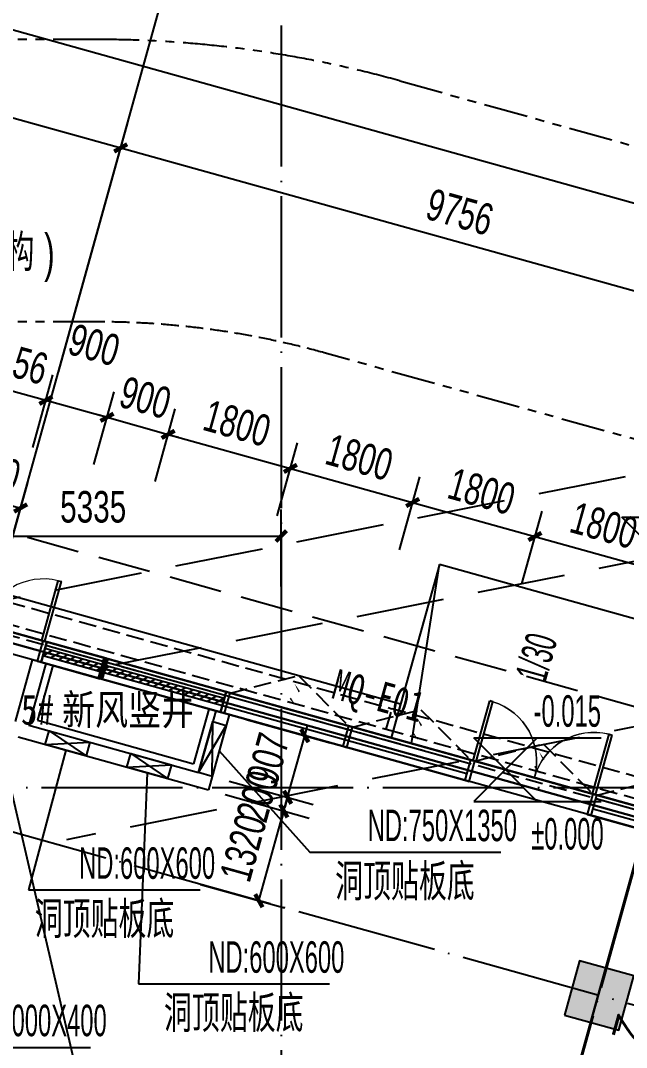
# Model space of a CAD drawing. Extents: x -409435 to 356702, y -107829 to 330904.
# Drawn here: x 100702 to 109297, y 37119 to 51669 of the extents above; entities that cross this region are included whole.
import ezdxf
from ezdxf.xclip import XClip

# ---------------------------------------------------------------- set-up
doc = ezdxf.new("R2010")
doc.units = 0
doc.header["$LTSCALE"] = 1000
doc.header["$MEASUREMENT"] = 0
doc.header["$XCLIPFRAME"] = 0
for name, pattern in [('104-14# 核心筒$0$DOTE', [2.42, 2, -0.2, 0.02, -0.2]), ('14#楼幕墙$0$DASH', [0.35, 0.25, -0.1]), ('X-104 14#平面$0$$0$DASH', [0.35, 0.25, -0.1]), ('X-104 14#平面$0$109 3#平面$0$DASH', [0.35, 0.25, -0.1]), ('X-104 14#平面$0$DASH', [0.35, 0.25, -0.1]), ('X-104 14#平面$0$PHANTOM2', [1.25, 0.625, -0.125, 0.125, -0.125, 0.125, -0.125])]:
    doc.linetypes.add(name, pattern=pattern)
for name, color, linetype in [('01-标注_尺寸', 124, 'Continuous'), ('01-标注_标高', 200, 'Continuous'), ('01-标注_符号', 200, 'Continuous'), ('02-TEXT_标注', 130, 'Continuous'), ('104-14# 核心筒$0$01-标注_轴线坐标', 132, 'Continuous'), ('104-14# 核心筒$0$A_AXIS-轴线', 36, '104-14# 核心筒$0$DOTE'), ('104-14# 核心筒$0$A_STR-砼柱', 51, 'Continuous'), ('14#楼幕墙$0$A-C_玻璃幕墙', 140, 'Continuous'), ('14#楼幕墙$0$A-C_窗', 140, 'Continuous'), ('14#楼幕墙$0$A-C_门', 150, 'Continuous'), ('PUB_HATCH', 8, 'Continuous'), ('X-104 14#平面$0$02-TEXT_标注', 130, 'Continuous'), ('X-104 14#平面$0$02-TEXT_门窗', 151, 'Continuous'), ('X-104 14#平面$0$A-C_玻璃幕墙', 140, 'Continuous'), ('X-104 14#平面$0$A-C_窗', 140, 'Continuous'), ('X-104 14#平面$0$A-C_门', 150, 'Continuous'), ('X-104 14#平面$0$A-E_楼梯', 171, 'Continuous'), ('X-104 14#平面$0$A-O_散水', 134, 'Continuous'), ('X-104 14#平面$0$A-SUR_保温', 222, 'Continuous'), ('X-104 14#平面$0$A-SUR_吊顶', 40, 'Continuous'), ('X-104 14#平面$0$A-TECH_暖通', 6, 'Continuous'), ('X-104 14#平面$0$A-TECH_结构', 21, 'Continuous'), ('X-104 14#平面$0$A_STR-砌块墙', 121, 'Continuous'), ('X-104 14#平面$0$A_STR-砼柱', 51, 'Continuous'), ('X-104 14#平面$0$DOOR_FIRE_TEXT', 7, 'Continuous'), ('建-标注-文本', 254, 'Continuous'), ('建-标注-索引', 75, 'Continuous')]:
    doc.layers.add(name, color=color, linetype=linetype)
doc.layers.add('14#楼幕墙$0$04-不打印_辅助线', color=165, linetype='Continuous', plot=False)
doc.layers.add('DIM_MODI', color=6, linetype='Continuous', plot=False)
doc.layers.add('X-104 14#平面$0$000套内', color=226, linetype='Continuous', lineweight=30, plot=False)
doc.styles.add('104-14# 核心筒$0$_TCH_DIM_T3', font='ros.shx', dxfattribs={"width": 0.705882, "bigfont": 'jd.shx'})
doc.styles.add('_TCH_DIM', font='ros.shx', dxfattribs={"width": 0.8, "height": 2, "bigfont": 'jd.shx'})
doc.styles.add('_TCH_DIM_T3', font='ros.shx', dxfattribs={"width": 0.705882, "bigfont": 'jd.shx'})
doc.styles.add('X-104 14#平面$0$_TCH_DIM', font='ros.shx', dxfattribs={"width": 0.8, "bigfont": 'jd.shx'})
doc.styles.add('X-104 14#平面$0$_TCH_WINDOW', font='STXIHEI_0.TTF', dxfattribs={"width": 0.75, "height": 3.5})
doc.styles.add('X-104 14#平面$0$Standard', font='STXIHEI_0.TTF', dxfattribs={"width": 0.8})
doc.dimstyles.new('104-14# 核心筒$0$_TCH_ARCH&&150', dxfattribs={"dimtxt": 446.25, "dimasz": 150, "dimexe": 375, "dimexo": 450, "dimgap": 189.375, "dimtad": 1, "dimdec": 0, "dimzin": 0, "dimdsep": 46, "dimtxsty": '104-14# 核心筒$0$_TCH_DIM_T3', "dimblk": '104-14# 核心筒$0$_ArchTick', "dimcen": 0.09, "dimclrt": 7, "dimazin": 2, "dimtfac": 1, "dimtdec": 0, "dimtix": 1, "dimtmove": 2, "dimatfit": 3, "dimfxl": 0, "dimtolj": 1, "dimtzin": 0, "dimarcsym": 0})
doc.dimstyles.new('_TCH_ARCH&&150', dxfattribs={"dimtxt": 446.25, "dimasz": 150, "dimexe": 375, "dimexo": 450, "dimgap": 189.375, "dimtad": 1, "dimdec": 0, "dimzin": 0, "dimdsep": 46, "dimtxsty": '_TCH_DIM_T3', "dimblk": 'ARCHTICK', "dimcen": 0.09, "dimclrt": 7, "dimazin": 2, "dimtfac": 1, "dimtdec": 0, "dimtix": 1, "dimtmove": 2, "dimatfit": 3, "dimfxl": 0, "dimtolj": 1, "dimtzin": 0, "dimarcsym": 0})

# ---------------------------------------------------------------- blocks, each defined once
blk = doc.blocks.new('14#楼幕墙$0$A$C38D07553')
blk.add_lwpolyline([(-60, -300), (0, -300), (0, 0), (-60, 0)], close=True)
blk = doc.blocks.new('14#楼幕墙$0$A$C385D642F')
at = {"rotation": 164.4518981662328}
for p in [(100937, 43492), (101804, 43251), (103538, 42769), (105272, 42286), (107006, 41804), (108740, 41321)]:
    blk.add_blockref('14#楼幕墙$0$A$C38D07553', p, dxfattribs=at)
blk = doc.blocks.new('14#楼幕墙$0$A$C22714246')
at = {"linetype": '14#楼幕墙$0$DASH'}
blk.add_lwpolyline([(1740, 497), (870, 0), (0, 497)], dxfattribs=at)
at = {"layer": '14#楼幕墙$0$A-C_玻璃幕墙', "color": 1}
blk.add_lwpolyline([(899, 122, 0, 25, 0), (802, 217, 0, 0, 0), (900, 340, 25, 0, 0), (796, 422, 0, 0, 0)], format="xyseb", dxfattribs=at)
blk = doc.blocks.new('14#楼幕墙$0$$TCHSYS$DOOR2D')
for p, q in [((0.45, 0.975), (0.5, 0.975)), ((0.45, 0), (0.45, 0.975)), ((0.5, 0), (0.5, 0.975)), ((0.5, 0), (0.45, 0))]:
    blk.add_line(p, q)
at = {"lineweight": 13}
blk.add_arc((0.475, 0), 0.975, 91.4693, 180, dxfattribs=at)
blk = doc.blocks.new('14#楼幕墙$0$$DorLib2D$00000002')
for p, q in [((-0.5, 0), (-0.5, 0.4875)), ((-0.475, 0.4875), (-0.5, 0.4875)), ((-0.475, 0), (-0.475, 0.4875)), ((0.475, 0), (0.475, 0.4875)), ((0.475, 0.4875), (0.5, 0.4875)), ((0.5, 0), (0.5, 0.4875)), ((-0.5, 0), (-0.475, 0)), ((0.5, 0), (0.475, 0))]:
    blk.add_line(p, q)
at = {"lineweight": 13}
for centre, start, end in [((-0.4875, 0), 0, 88.53072), ((0.4875, 0), 91.46928, 180)]:
    blk.add_arc(centre, 0.4875, start, end, dxfattribs=at)
blk = doc.blocks.new('14#楼幕墙')
at = {"layer": '14#楼幕墙$0$A-C_玻璃幕墙'}
for p, q in [((99065, 43424), (116900, 38462)), ((101062, 42817), (107073, 41144)), ((101021, 42673), (107033, 41000)), ((100995, 42576), (107006, 40904)), ((108865, 40646), (116850, 38424)), ((108825, 40501), (116700, 38310)), ((108798, 40405), (116600, 38234))]:
    blk.add_line(p, q, dxfattribs=at)
at = {"layer": '14#楼幕墙$0$04-不打印_辅助线', "rotation": 164.451898166205}
blk.add_blockref('14#楼幕墙$0$A$C22714246', (108954, 41188), dxfattribs=at)
at = {"layer": '14#楼幕墙$0$A-C_玻璃幕墙'}
blk.add_blockref('14#楼幕墙$0$A$C385D642F', (0, -900), dxfattribs=at)
at = {"layer": '14#楼幕墙$0$A-C_窗', "rotation": 164.4518981662085}
for p in [(105486, 42153), (107220, 41671), (110688, 40706)]:
    blk.add_blockref('14#楼幕墙$0$A$C22714246', p, dxfattribs=at)
at = {"layer": '14#楼幕墙$0$A-C_门'}
for name, p, xscale, yscale, zscale, rotation in [('14#楼幕墙$0$$TCHSYS$DOOR2D', (100613, 42994), 900.0000000000001, 900.0000000000001, -900, 344.4518981661878), ('14#楼幕墙$0$$DorLib2D$00000002', (107990, 40941), -1800, -1800, 100, 164.4499999999938)]:
    blk.add_blockref(name, p, dxfattribs=dict(at, xscale=xscale, yscale=yscale, zscale=zscale, rotation=rotation))
blk = doc.blocks.new('104-14# 核心筒$0$_ArchTick')
at = {"color": 0, "linetype": 'ByBlock', "const_width": 0.4}
blk.add_lwpolyline([(-0.5, -0.5), (0.5, 0.5)], dxfattribs=at)
blk = doc.blocks.new('*D2701')
at = {"layer": '104-14# 核心筒$0$01-标注_轴线坐标', "color": 0, "lineweight": -2, "transparency": 16777216}
for p, q in [((86294, 50843), (87601, 55539)), ((87500, 55178), (111844, 48405)), ((110638, 44069), (111944, 48766))]:
    blk.add_line(p, q, dxfattribs=at)
at = {"layer": 'Defpoints', "color": 0, "transparency": 16777216}
for p in [(86174, 50409), (111844, 48405), (110517, 43636)]:
    blk.add_point(p, dxfattribs=at)
at = {"layer": '104-14# 核心筒$0$01-标注_轴线坐标', "color": 0, "lineweight": -2, "transparency": 16777216, "xscale": 150, "yscale": 150, "zscale": 150}
for p, rotation in [((87500, 55178), 164.4518973649167), ((111844, 48405), 344.4518973649167)]:
    blk.add_blockref('104-14# 核心筒$0$_ArchTick', p, dxfattribs=dict(at, rotation=rotation))
at = {"layer": '104-14# 核心筒$0$01-标注_轴线坐标', "color": 7, "transparency": 16777216, "insert": (99783, 52189), "char_height": 446.2, "attachment_point": 5, "rotation": 344.4519, "style": '104-14# 核心筒$0$_TCH_DIM_T3'}
blk.add_mtext('\\A1;25268', dxfattribs=at)
blk = doc.blocks.new('*D2703')
at = {"layer": '104-14# 核心筒$0$01-标注_轴线坐标', "color": 0, "lineweight": -2, "transparency": 16777216}
for p, q in [((88984, 50094), (89969, 53635)), ((89869, 53273), (102123, 49864)), ((101239, 46685), (102224, 50225))]:
    blk.add_line(p, q, dxfattribs=at)
at = {"layer": 'Defpoints', "color": 0, "transparency": 16777216}
for p in [(102123, 49864), (88863, 49661), (101118, 46251)]:
    blk.add_point(p, dxfattribs=at)
at = {"layer": '104-14# 核心筒$0$01-标注_轴线坐标', "color": 0, "lineweight": -2, "transparency": 16777216, "xscale": 150, "yscale": 150, "zscale": 150}
for p, rotation in [((89869, 53273), 164.4518973650898), ((102123, 49864), 344.4518973650898)]:
    blk.add_blockref('104-14# 核心筒$0$_ArchTick', p, dxfattribs=dict(at, rotation=rotation))
at = {"layer": '104-14# 核心筒$0$01-标注_轴线坐标', "color": 7, "transparency": 16777216, "insert": (96106, 51966), "char_height": 446.2, "attachment_point": 5, "rotation": 344.4519, "style": '104-14# 核心筒$0$_TCH_DIM_T3'}
blk.add_mtext('\\A1;12720', dxfattribs=at)
blk = doc.blocks.new('*D2704')
at = {"layer": '104-14# 核心筒$0$01-标注_轴线坐标', "color": 0, "lineweight": -2, "transparency": 16777216}
for p, q in [((101239, 46685), (102224, 50225)), ((102123, 49864), (111522, 47249)), ((110638, 44069), (111623, 47610))]:
    blk.add_line(p, q, dxfattribs=at)
at = {"layer": 'Defpoints', "color": 0, "transparency": 16777216}
for p in [(111522, 47249), (101118, 46251), (110517, 43636)]:
    blk.add_point(p, dxfattribs=at)
at = {"layer": '104-14# 核心筒$0$01-标注_轴线坐标', "color": 0, "lineweight": -2, "transparency": 16777216, "xscale": 150, "yscale": 150, "zscale": 150}
for p, rotation in [((102123, 49864), 164.4518973650898), ((111522, 47249), 344.4518973650898)]:
    blk.add_blockref('104-14# 核心筒$0$_ArchTick', p, dxfattribs=dict(at, rotation=rotation))
at = {"layer": '104-14# 核心筒$0$01-标注_轴线坐标', "color": 7, "transparency": 16777216, "insert": (106933, 48954), "char_height": 446.2, "attachment_point": 5, "rotation": 344.4519, "style": '104-14# 核心筒$0$_TCH_DIM_T3'}
blk.add_mtext('\\A1;9756', dxfattribs=at)
blk = doc.blocks.new('_FZH')
blk.add_lwpolyline([(-0.5, -0.5), (0.5, -0.5), (0.5, 0.5), (-0.5, 0.5)], close=True)
at = {"layer": 'PUB_HATCH'}
blk.add_solid([(-0.5, -0.5), (0.5, -0.5), (-0.5, 0.5), (0.5, 0.5)], dxfattribs=at)
blk = doc.blocks.new('*U385')
h = blk.add_hatch()
h.set_pattern_fill('ANSI31', color=256, scale=50)
h.set_pattern_definition([(45, (-56212.376, 120006.8), (-56.1266, 56.1266), [])])
h.paths.add_polyline_path([(-1740, 100), (0, 100), (0, 200), (-1740, 200)])
for points in [[(-1740, 0), (0, 0), (0, 300), (-1740, 300)], [(-1740, 100), (0, 100), (0, 200), (-1740, 200)]]:
    blk.add_lwpolyline(points, close=True)
blk = doc.blocks.new('X-104 14#平面$0$byc')
h = blk.add_hatch()
h.set_pattern_fill('ANSI31', color=256, scale=50, angle=-15.5481)
h.set_pattern_definition([(29.4519, (-20311.504, 130216.41), (-39.028107, 69.117273), [])])
h.paths.add_polyline_path([(54, 193), (27, 96), (865, -137), (892, -41)])
blk.add_line((838, -233), (919, 56))
for points in [[(919, 56), (80, 289), (0, 0), (838, -233)], [(892, -41), (54, 193), (27, 96), (865, -137)]]:
    blk.add_lwpolyline(points)
blk = doc.blocks.new('X-104 14#平面$0$A$C37635F05')
at = {"layer": 'X-104 14#平面$0$A_STR-砼柱'}
blk.add_lwpolyline([(0, 38429), (-16626, 43055), (-19582, 32432), (-19871, 32512), (-16835, 43424), (0, 38740)], close=True, dxfattribs=at)
blk = doc.blocks.new('*U438')
blk.add_lwpolyline([(200, 0), (200, 600), (0, 600), (0, 0), (200, 0), (0, 600), (0, 0), (200, 600)])
blk = doc.blocks.new('*U439')
blk.add_lwpolyline([(200, 0), (200, 750), (0, 750), (0, 0), (200, 0), (0, 750), (0, 0), (200, 750)])
blk = doc.blocks.new('X-104 14#平面$0$sdfjladfiididid')
at = {"layer": 'X-104 14#平面$0$A-TECH_暖通', "xscale": -1}
for name, p, rotation in [('*U439', (103420, 40960), 344.4518973650893), ('*U438', (101054, 41411), 254.4518973650892), ('*U438', (102211, 41089), 254.4518973650892)]:
    blk.add_blockref(name, p, dxfattribs=dict(at, rotation=rotation))
blk = doc.blocks.new('X-104 14#平面$0$$DorLib2D$00000002')
for p, q in [((-0.5, 0), (-0.5, 0.4875)), ((-0.475, 0.4875), (-0.5, 0.4875)), ((-0.475, 0), (-0.475, 0.4875)), ((0.475, 0), (0.475, 0.4875)), ((0.475, 0.4875), (0.5, 0.4875)), ((0.5, 0), (0.5, 0.4875)), ((-0.5, 0), (-0.475, 0)), ((0.5, 0), (0.475, 0))]:
    blk.add_line(p, q)
at = {"lineweight": 13}
for centre, start, end in [((-0.4875, 0), 0, 88.53072), ((0.4875, 0), 91.46928, 180)]:
    blk.add_arc(centre, 0.4875, start, end, dxfattribs=at)
blk = doc.blocks.new('sjdfadsfiididdi')
at = {"layer": '建-标注-索引'}
for p, q in [((101343, 41331), (100816, 39350)), ((103521, 41322), (104806, 39885)), ((102500, 41009), (102378, 38020)), ((104806, 39885), (107514, 39885)), ((100816, 39350), (103252, 39350)), ((102378, 38020), (105086, 38020)), ((99260, 37120), (101696, 37120))]:
    blk.add_line(p, q, dxfattribs=at)
at = {"layer": '建-标注-文本', "style": '_TCH_DIM'}
for s, height, width, p in [('ND:750X1350', 446.25, 0.564706, (105626, 40042)), ('ND:600X600', 446.2, 0.564706, (101533, 39508)), ('洞顶贴板底', 520.9, 0.8, (105165, 39202)), ('洞顶贴板底', 520.9, 0.8, (100904, 38668)), ('ND:600X600', 446.2, 0.564706, (103366, 38177)), ('洞顶贴板底', 520.9, 0.8, (102737, 37337)), ('ND:1000X400', 446.25, 0.564706, (99808, 37278))]:
    blk.add_text(s, height=height, dxfattribs=dict(at, width=width)).set_placement(p)
blk = doc.blocks.new('_ArchTick')
at = {"color": 0, "linetype": 'ByBlock', "const_width": 0.4}
blk.add_lwpolyline([(-0.5, -0.5), (0.5, 0.5)], dxfattribs=at)
blk = doc.blocks.new('*D753')
at = {"layer": '01-标注_尺寸', "color": 0, "lineweight": -2, "transparency": 16777216}
for p, q in [((99065, 43652), (99065, 44739)), ((104400, 43652), (104400, 44739)), ((99065, 44364), (104400, 44364))]:
    blk.add_line(p, q, dxfattribs=at)
at = {"layer": 'Defpoints', "color": 0, "transparency": 16777216}
for p in [(104400, 44364), (99065, 43202), (104400, 43202)]:
    blk.add_point(p, dxfattribs=at)
at = {"layer": '01-标注_尺寸', "color": 0, "lineweight": -2, "transparency": 16777216, "xscale": 150, "yscale": 150, "zscale": 150, "rotation": 180}
blk.add_blockref('_ArchTick', (99065, 44364), dxfattribs=at)
at = {"layer": '01-标注_尺寸', "color": 0, "lineweight": -2, "transparency": 16777216, "xscale": 150, "yscale": 150, "zscale": 150}
blk.add_blockref('_ArchTick', (104400, 44364), dxfattribs=at)
at = {"layer": '01-标注_尺寸', "color": 7, "transparency": 16777216, "insert": (101733, 44776), "char_height": 446.2, "attachment_point": 5, "style": '_TCH_DIM_T3'}
blk.add_mtext('\\A1;5335', dxfattribs=at)
blk = doc.blocks.new('*D1702')
at = {"layer": '01-标注_尺寸', "color": 0, "lineweight": -2, "transparency": 16777216}
for p, q in [((107812, 43688), (108099, 44719)), ((107998, 44358), (109733, 43875)), ((109546, 43206), (109833, 44237))]:
    blk.add_line(p, q, dxfattribs=at)
at = {"layer": 'Defpoints', "color": 0, "transparency": 16777216}
for p in [(109733, 43875), (107692, 43255), (109426, 42772)]:
    blk.add_point(p, dxfattribs=at)
at = {"layer": '01-标注_尺寸', "color": 0, "lineweight": -2, "transparency": 16777216, "xscale": 150, "yscale": 150, "zscale": 150}
for p, rotation in [((107998, 44358), 164.4518981662105), ((109733, 43875), 344.4518981662105)]:
    blk.add_blockref('_ArchTick', p, dxfattribs=dict(at, rotation=rotation))
at = {"layer": '01-标注_尺寸', "color": 7, "transparency": 16777216, "insert": (108976, 44514), "char_height": 446.2, "attachment_point": 5, "rotation": 344.4519, "style": '_TCH_DIM_T3'}
blk.add_mtext('\\A1;1800', dxfattribs=at)
blk = doc.blocks.new('*D1703')
at = {"layer": '01-标注_尺寸', "color": 0, "lineweight": -2, "transparency": 16777216}
for p, q in [((106078, 44171), (106365, 45202)), ((106264, 44840), (107998, 44358)), ((107812, 43688), (108099, 44719))]:
    blk.add_line(p, q, dxfattribs=at)
at = {"layer": 'Defpoints', "color": 0, "transparency": 16777216}
for p in [(107998, 44358), (105957, 43737), (107692, 43255)]:
    blk.add_point(p, dxfattribs=at)
at = {"layer": '01-标注_尺寸', "color": 0, "lineweight": -2, "transparency": 16777216, "xscale": 150, "yscale": 150, "zscale": 150}
for p, rotation in [((106264, 44840), 164.4518981662102), ((107998, 44358), 344.4518981662102)]:
    blk.add_blockref('_ArchTick', p, dxfattribs=dict(at, rotation=rotation))
at = {"layer": '01-标注_尺寸', "color": 7, "transparency": 16777216, "insert": (107242, 44996), "char_height": 446.2, "attachment_point": 5, "rotation": 344.4519, "style": '_TCH_DIM_T3'}
blk.add_mtext('\\A1;1800', dxfattribs=at)
blk = doc.blocks.new('*D1704')
at = {"layer": '01-标注_尺寸', "color": 0, "lineweight": -2, "transparency": 16777216}
for p, q in [((104344, 44653), (104631, 45684)), ((104530, 45323), (106264, 44840)), ((106078, 44171), (106365, 45202))]:
    blk.add_line(p, q, dxfattribs=at)
at = {"layer": 'Defpoints', "color": 0, "transparency": 16777216}
for p in [(106264, 44840), (104223, 44220), (105957, 43737)]:
    blk.add_point(p, dxfattribs=at)
at = {"layer": '01-标注_尺寸', "color": 0, "lineweight": -2, "transparency": 16777216, "xscale": 150, "yscale": 150, "zscale": 150}
for p, rotation in [((104530, 45323), 164.4518981662104), ((106264, 44840), 344.4518981662104)]:
    blk.add_blockref('_ArchTick', p, dxfattribs=dict(at, rotation=rotation))
at = {"layer": '01-标注_尺寸', "color": 7, "transparency": 16777216, "insert": (105508, 45479), "char_height": 446.2, "attachment_point": 5, "rotation": 344.4519, "style": '_TCH_DIM_T3'}
blk.add_mtext('\\A1;1800', dxfattribs=at)
blk = doc.blocks.new('*D1705')
at = {"layer": '01-标注_尺寸', "color": 0, "lineweight": -2, "transparency": 16777216}
for p, q in [((102610, 45136), (102897, 46167)), ((102796, 45805), (104530, 45323)), ((104344, 44653), (104631, 45684))]:
    blk.add_line(p, q, dxfattribs=at)
at = {"layer": 'Defpoints', "color": 0, "transparency": 16777216}
for p in [(104530, 45323), (102489, 44702), (104223, 44220)]:
    blk.add_point(p, dxfattribs=at)
at = {"layer": '01-标注_尺寸', "color": 0, "lineweight": -2, "transparency": 16777216, "xscale": 150, "yscale": 150, "zscale": 150}
for p, rotation in [((102796, 45805), 164.4518981662104), ((104530, 45323), 344.4518981662104)]:
    blk.add_blockref('_ArchTick', p, dxfattribs=dict(at, rotation=rotation))
at = {"layer": '01-标注_尺寸', "color": 7, "transparency": 16777216, "insert": (103774, 45961), "char_height": 446.2, "attachment_point": 5, "rotation": 344.4519, "style": '_TCH_DIM_T3'}
blk.add_mtext('\\A1;1800', dxfattribs=at)
blk = doc.blocks.new('*D1706')
at = {"layer": '01-标注_尺寸', "color": 0, "lineweight": -2, "transparency": 16777216}
for p, q in [((101743, 45377), (102030, 46408)), ((102610, 45136), (102897, 46167)), ((101929, 46047), (101784, 46087)), ((101929, 46047), (102796, 45805)), ((102796, 45805), (102941, 45765))]:
    blk.add_line(p, q, dxfattribs=at)
at = {"layer": 'Defpoints', "color": 0, "transparency": 16777216}
for p in [(102796, 45805), (101622, 44944), (102489, 44702)]:
    blk.add_point(p, dxfattribs=at)
at = {"layer": '01-标注_尺寸', "color": 0, "lineweight": -2, "transparency": 16777216, "xscale": 150, "yscale": 150, "zscale": 150}
for p, rotation in [((101929, 46047), 344.4518981662102), ((102796, 45805), 164.4518981662102)]:
    blk.add_blockref('_ArchTick', p, dxfattribs=dict(at, rotation=rotation))
at = {"layer": '01-标注_尺寸', "color": 7, "transparency": 16777216, "insert": (102473, 46323), "char_height": 446.2, "attachment_point": 5, "rotation": 344.4519, "style": '_TCH_DIM_T3'}
blk.add_mtext('\\A1;900', dxfattribs=at)
blk = doc.blocks.new('*D1707')
at = {"layer": '01-标注_尺寸', "color": 0, "lineweight": -2, "transparency": 16777216}
for p, q in [((100876, 45618), (101162, 46649)), ((101062, 46288), (101929, 46047)), ((101743, 45377), (102030, 46408))]:
    blk.add_line(p, q, dxfattribs=at)
at = {"layer": 'Defpoints', "color": 0, "transparency": 16777216}
for p in [(101929, 46047), (100755, 45185), (101622, 44944)]:
    blk.add_point(p, dxfattribs=at)
at = {"layer": '01-标注_尺寸', "color": 0, "lineweight": -2, "transparency": 16777216, "xscale": 150, "yscale": 150, "zscale": 150}
for p, rotation in [((101062, 46288), 164.4518981662105), ((101929, 46047), 344.4518981662105)]:
    blk.add_blockref('_ArchTick', p, dxfattribs=dict(at, rotation=rotation))
at = {"layer": '01-标注_尺寸', "color": 7, "transparency": 16777216, "insert": (101747, 47070), "char_height": 446.2, "attachment_point": 5, "rotation": 344.4519, "style": '_TCH_DIM_T3'}
blk.add_mtext('\\A1;900', dxfattribs=at)
blk = doc.blocks.new('*D1708')
at = {"layer": '01-标注_尺寸', "color": 0, "lineweight": -2, "transparency": 16777216}
for p, q in [((99762, 45928), (100048, 46959)), ((99948, 46598), (101062, 46288)), ((100876, 45618), (101162, 46649))]:
    blk.add_line(p, q, dxfattribs=at)
at = {"layer": 'Defpoints', "color": 0, "transparency": 16777216}
for p in [(101062, 46288), (99641, 45495), (100755, 45185)]:
    blk.add_point(p, dxfattribs=at)
at = {"layer": '01-标注_尺寸', "color": 0, "lineweight": -2, "transparency": 16777216, "xscale": 150, "yscale": 150, "zscale": 150}
for p, rotation in [((99948, 46598), 164.4518981662103), ((101062, 46288), 344.4518981662102)]:
    blk.add_blockref('_ArchTick', p, dxfattribs=dict(at, rotation=rotation))
at = {"layer": '01-标注_尺寸', "color": 7, "transparency": 16777216, "insert": (100616, 46840), "char_height": 446.2, "attachment_point": 5, "rotation": 344.4519, "style": '_TCH_DIM_T3'}
blk.add_mtext('\\A1;1156', dxfattribs=at)
blk = doc.blocks.new('*D2157')
at = {"layer": '01-标注_尺寸', "color": 0, "lineweight": -2, "transparency": 16777216}
for p, q in [((103904, 41767), (105095, 41435)), ((104734, 41536), (104774, 41680)), ((104491, 40663), (104734, 41536)), ((103661, 40893), (104852, 40562)), ((104491, 40663), (104450, 40518))]:
    blk.add_line(p, q, dxfattribs=at)
at = {"layer": 'Defpoints', "color": 0, "transparency": 16777216}
for p in [(103471, 41887), (104734, 41536), (103228, 41014)]:
    blk.add_point(p, dxfattribs=at)
at = {"layer": '01-标注_尺寸', "color": 0, "lineweight": -2, "transparency": 16777216, "xscale": 150, "yscale": 150, "zscale": 150}
for p, rotation in [((104734, 41536), 254.4518981662069), ((104491, 40663), 74.4518981662069)]:
    blk.add_blockref('_ArchTick', p, dxfattribs=dict(at, rotation=rotation))
at = {"layer": '01-标注_尺寸', "color": 7, "transparency": 16777216, "insert": (104215, 41210), "char_height": 446.2, "attachment_point": 5, "rotation": 74.4519, "style": '_TCH_DIM_T3'}
blk.add_mtext('\\A1;907', dxfattribs=at)
blk = doc.blocks.new('*D2158')
at = {"layer": '01-标注_尺寸', "color": 0, "lineweight": -2, "transparency": 16777216}
for p, q in [((103661, 40893), (104852, 40562)), ((104491, 40663), (104531, 40807)), ((103607, 40701), (104798, 40369)), ((104437, 40470), (104491, 40663)), ((104437, 40470), (104397, 40325))]:
    blk.add_line(p, q, dxfattribs=at)
at = {"layer": 'Defpoints', "color": 0, "transparency": 16777216}
for p in [(103228, 41014), (103174, 40821), (104491, 40663)]:
    blk.add_point(p, dxfattribs=at)
at = {"layer": '01-标注_尺寸', "color": 0, "lineweight": -2, "transparency": 16777216, "xscale": 150, "yscale": 150, "zscale": 150}
for p, rotation in [((104491, 40663), 254.4518981662066), ((104437, 40470), 74.45189816620659)]:
    blk.add_blockref('_ArchTick', p, dxfattribs=dict(at, rotation=rotation))
at = {"layer": '01-标注_尺寸', "color": 7, "transparency": 16777216, "insert": (104066, 40677), "char_height": 446.2, "attachment_point": 5, "rotation": 74.4519, "style": '_TCH_DIM_T3'}
blk.add_mtext('\\A1;200', dxfattribs=at)
blk = doc.blocks.new('*D2159')
at = {"layer": '01-标注_尺寸', "color": 0, "lineweight": -2, "transparency": 16777216}
for p, q in [((103607, 40701), (104798, 40369)), ((104083, 39198), (104437, 40470)), ((103254, 39429), (104445, 39098))]:
    blk.add_line(p, q, dxfattribs=at)
at = {"layer": 'Defpoints', "color": 0, "transparency": 16777216}
for p in [(103174, 40821), (104437, 40470), (102820, 39550)]:
    blk.add_point(p, dxfattribs=at)
at = {"layer": '01-标注_尺寸', "color": 0, "lineweight": -2, "transparency": 16777216, "xscale": 150, "yscale": 150, "zscale": 150}
for p, rotation in [((104437, 40470), 74.4518981662067), ((104083, 39198), 254.4518981662067)]:
    blk.add_blockref('_ArchTick', p, dxfattribs=dict(at, rotation=rotation))
at = {"layer": '01-标注_尺寸', "color": 7, "transparency": 16777216, "insert": (103863, 39945), "char_height": 446.2, "attachment_point": 5, "rotation": 74.4519, "style": '_TCH_DIM_T3'}
blk.add_mtext('\\A1;1320', dxfattribs=at)
blk = doc.blocks.new('*D2494')
at = {"layer": '01-标注_尺寸', "color": 0, "lineweight": -2, "transparency": 16777216}
for p, q in [((98937, 42965), (99629, 45450)), ((100113, 42638), (100804, 45123)), ((99528, 45089), (100704, 44762))]:
    blk.add_line(p, q, dxfattribs=at)
at = {"layer": 'Defpoints', "color": 0, "transparency": 16777216}
for p in [(100704, 44762), (98817, 42532), (99992, 42205)]:
    blk.add_point(p, dxfattribs=at)
at = {"layer": '01-标注_尺寸', "color": 0, "lineweight": -2, "transparency": 16777216, "xscale": 150, "yscale": 150, "zscale": 150}
for p, rotation in [((99528, 45089), 164.4518973650941), ((100704, 44762), 344.4518973650941)]:
    blk.add_blockref('_ArchTick', p, dxfattribs=dict(at, rotation=rotation))
at = {"layer": '01-标注_尺寸', "color": 7, "transparency": 16777216, "insert": (100227, 45323), "char_height": 446.2, "attachment_point": 5, "rotation": 344.4519, "style": '_TCH_DIM_T3'}
blk.add_mtext('\\A1;1220', dxfattribs=at)
blk = doc.blocks.new('104-14# 核心筒')
at = {"layer": '104-14# 核心筒$0$01-标注_轴线坐标'}
blk.add_line((101118.5, 46253.2), (102726.8, 52033.7), dxfattribs=at)
at = {"layer": '104-14# 核心筒$0$A_AXIS-轴线'}
for p, q in [((104400, 54018.4), (104400, -8545.1)), ((95400, 25700), (101117.9, 46251.1)), ((115900, 35910.4), (84750.2, 44577.1)), ((104400, 21650), (110517.1, 43636)), ((-24839, 40800), (120259.9, 40800))]:
    blk.add_line(p, q, dxfattribs=at)
at = {"layer": '104-14# 核心筒$0$A_STR-砼柱', "xscale": 800.0000000000091, "yscale": 800.0000000000091, "zscale": 800.0000000000091, "rotation": 344.4518973650896}
blk.add_blockref('_FZH', (108908.8, 37855.5), dxfattribs=at)
at = {"layer": '104-14# 核心筒$0$01-标注_轴线坐标'}
for p1, p2, distance, picture, middle in [((86173.5, 50409), (110517.1, 43636), 4950, '*D2701', (99782.7, 52188.8)), ((88863.4, 49660.6), (101117.9, 46251.1), 3750, '*D2703', (96106.4, 51966)), ((101117.9, 46251.1), (110517.1, 43636), 3750, '*D2704', (106933.3, 48953.7))]:
    dim = blk.add_aligned_dim(p1=p1, p2=p2, distance=distance, dimstyle='104-14# 核心筒$0$_TCH_ARCH&&150', dxfattribs=at)
    dim.commit()
    dim.dimension.update_dxf_attribs({"geometry": picture, "text_midpoint": middle})
blk = doc.blocks.new('X-104 14#平面')
at = {"layer": 'X-104 14#平面$0$000套内'}
for points in [[(96133, 32326.4), (85535.9, 35276.2), (87132.4, 41014.3), (83542.7, 42013), (76213.2, 35359.5), (78361.9, 32992.5), (77623.6, 32254.2), (95700, 14177.8), (95700, 21400), (113750, 21400), (113750, 26000), (116750.2, 26000), (116750.2, 38348.2), (99169.4, 43239.7)], [(116750.2, 38348.2), (109586.6, 40341.4), (104316.5, 21400), (113750, 21400), (113750, 26000), (116750.2, 26000)]]:
    blk.add_lwpolyline(points, close=True, dxfattribs=at)
at = {"layer": 'X-104 14#平面$0$02-TEXT_标注', "linetype": 'X-104 14#平面$0$DASH', "ltscale": 5}
for points in [[(99474, 43258.8), (130781.1, 49484.6)], [(102044.3, 42543.6), (133351.4, 48769.5)], [(132660.8, 46287.2), (101353.7, 40061.4)]]:
    blk.add_lwpolyline(points, dxfattribs=at)
at = {"layer": 'X-104 14#平面$0$A-C_玻璃幕墙'}
blk.add_lwpolyline([(-1359, -2200), (108091.7, -2200), (111291.5, 2370.2), (113380.4, 907.7), (115789.3, 4348.2), (113700.6, 5810.6), (116900.2, 10380.5), (116900.2, 38462.2), (99065.1, 43424.4), (96015.6, 32464.2), (85707.2, 35332.3), (87317.1, 41118.6), (83503.2, 42179.7), (66340.6, 26600), (4762.5, 26600)], close=True, dxfattribs=at)
at = {"layer": 'X-104 14#平面$0$A-E_楼梯'}
for p, q in [((106643, 43962.9), (105959.5, 41506.2)), ((106248.5, 41425.8), (106643, 43962.9)), ((110689.3, 42837.1), (106643, 43962.9)), ((110005.8, 40380.4), (105959.5, 41506.2))]:
    blk.add_line(p, q, dxfattribs=at)
at = {"layer": 'X-104 14#平面$0$A-O_散水'}
blk.add_lwpolyline([(106093.5, 41987.9), (105959.5, 41506.2), (99065.1, 43424.4), (99199.1, 43906.1)], close=True, dxfattribs=at)
at = {"layer": 'X-104 14#平面$0$A-O_散水', "linetype": 'X-104 14#平面$0$DASH'}
for points in [[(99172.3, 43809.8), (105970.4, 41918.4)], [(99091.9, 43520.8), (105889.9, 41629.4), (105970.4, 41918.4)], [(110209.3, 40739), (105970.4, 41918.4)], [(105889.9, 41629.4), (110128.9, 40450)]]:
    blk.add_lwpolyline(points, dxfattribs=at)
at = {"layer": 'X-104 14#平面$0$A-SUR_保温'}
for p, q in [((101158.4, 42530.6), (100942.2, 41753.6)), ((103374.2, 41914.1), (103158, 41137.1)), ((100942.2, 41753.6), (103158, 41137.1))]:
    blk.add_line(p, q, dxfattribs=at)
at = {"layer": 'X-104 14#平面$0$A-SUR_吊顶', "linetype": 'X-104 14#平面$0$PHANTOM2'}
for p, q in [((101791.4, 51400), (86449.2, 51400)), ((106080.2, 50814.5), (120060, 46924.9)), ((101791.4, 47400), (86449.2, 47400)), ((113798.1, 44515.2), (105008, 46960.9))]:
    blk.add_line(p, q, dxfattribs=at)
at = {"layer": 'X-104 14#平面$0$A-SUR_吊顶', "linetype": 'X-104 14#平面$0$109 3#平面$0$DASH', "ltscale": 3}
blk.add_lwpolyline([(109062.3, -4432.1), (119297.3, 10714.5), (117562.9, 11100.5), (120741.8, 38794.6), (99426.9, 44725), (92631.2, 20300), (86987.2, 20300), (86987.2, 21500), (8392.2, 21500), (5688.7, 8781.2), (-2733.6, 10571.4), (-6009.8, -4841.7), (40178.1, -2825.1), (39845.1, -4916.4), (83845.6, -2647.5)], close=True, dxfattribs=at)
at = {"layer": 'X-104 14#平面$0$A-SUR_吊顶', "linetype": 'X-104 14#平面$0$PHANTOM2'}
blk.add_arc((101791.4, 35400), 16000, 74.4519, 90, dxfattribs=at)
at = {"layer": 'X-104 14#平面$0$A-SUR_吊顶', "linetype": 'X-104 14#平面$0$109 3#平面$0$DASH'}
blk.add_arc((101791.4, 35400), 12000, 74.4519, 90, dxfattribs=at)
at = {"layer": 'X-104 14#平面$0$A-TECH_结构', "linetype": 'X-104 14#平面$0$$0$DASH'}
blk.add_lwpolyline([(87207.3, 41097.2), (85610.8, 35359.1), (96063.8, 32450.8), (99099.8, 43362.9), (116850.2, 38424.2), (116850.2, 10396.2), (108065.7, -2149.5), (-1297.3, -2149.5), (4803.7, 26550), (66359.9, 26550), (83516.4, 42124.1)], close=True, dxfattribs=at)
at = {"layer": 'X-104 14#平面$0$A_STR-砌块墙'}
for p, q in [((100869.4, 42611), (100626.4, 41737.7)), ((101062, 42557.4), (100819, 41684.1)), ((101062, 42557.4), (100869.4, 42611)), ((103470.6, 41887.3), (103227.6, 41014)), ((103663.2, 41833.7), (103366.6, 40767.7)), ((103663.2, 41833.7), (103470.6, 41887.3)), ((100819, 41684.1), (103227.6, 41014)), ((100669.1, 41518.2), (103366.6, 40767.7))]:
    blk.add_line(p, q, dxfattribs=at)
ref = blk.add_blockref('104-14# 核心筒', (0, 0))
XClip(ref).set_block_clipping_path([(-38664.3623821461, -25500), (139216.5485069363, 330900)])
for name, p in [('14#楼幕墙', (0, 0)), ('X-104 14#平面$0$sdfjladfiididid', (0, 0)), ('X-104 14#平面$0$A$C37635F05', (115900, 0))]:
    blk.add_blockref(name, p)
at = {"layer": 'X-104 14#平面$0$A-C_窗'}
blk.add_blockref('X-104 14#平面$0$byc', (100994.6, 42576.2), dxfattribs=at)
at = {"layer": 'X-104 14#平面$0$A-C_窗', "rotation": 344.4518981662056}
blk.add_blockref('*U385', (103538, 41868.5), dxfattribs=at)
at = {"layer": 'X-104 14#平面$0$A-C_门', "xscale": -1800, "yscale": 1800, "zscale": 100, "rotation": 344.4499999999939}
blk.add_blockref('X-104 14#平面$0$$DorLib2D$00000002', (107989.9, 40941.3), dxfattribs=at)
at = {"layer": 'X-104 14#平面$0$02-TEXT_标注'}
for s, height, style, width, p in [('结构', 520.93, 'X-104 14#平面$0$_TCH_DIM', 0.8, (100106, 48120.7)), (')', 525, 'X-104 14#平面$0$_TCH_DIM', 0.64, (101037.1, 48120.7)), ('5#', 428.14, 'X-104 14#平面$0$Standard', 0.8, (100709, 41690.6)), ('新风竖井', 428.14, 'X-104 14#平面$0$Standard', 0.8, (101293.1, 41690.6))]:
    blk.add_text(s, height=height, dxfattribs=dict(at, style=style, width=width)).set_placement(p)
at = {"layer": 'X-104 14#平面$0$02-TEXT_门窗', "style": 'X-104 14#平面$0$_TCH_WINDOW', "width": 0.75}
blk.add_text('MQ-E01', height=428.14, rotation=344.4519, dxfattribs=at).set_placement((105092.3, 42074.6))
at = {"layer": 'X-104 14#平面$0$DOOR_FIRE_TEXT', "style": 'X-104 14#平面$0$_TCH_WINDOW', "width": 0.75}
blk.add_text('乙', height=428.1, rotation=74.4519, dxfattribs=at).set_placement((109504, 37145.7))

msp = doc.modelspace()

# ---------------------------------------------------------------- linework, layer by layer
at = {"layer": '01-标注_标高'}
for p, q in [((109680.3, 44181.8), (109230.3, 44631.8)), ((109230.3, 44631.8), (111039.3, 44631.8)), ((107580.9, 41055.1), (107130.9, 41505.1)), ((107130.9, 41505.1), (108939.8, 41505.1)), ((107580.9, 41055.1), (108030.9, 41505.1)), ((107580.9, 41055.1), (107130.9, 40605.1)), ((107580.9, 41055.1), (108030.9, 40605.1)), ((107130.9, 40605.1), (108939.8, 40605.1))]:
    msp.add_line(p, q, dxfattribs=at)
at = {"layer": '01-标注_符号'}
msp.add_lwpolyline([(108246.9, 41939.2, 0, 0, 0), (108447.9, 42661.7, 120, 0, 0), (108568.5, 43095.3, 0, 0, 0)], format="xyseb", dxfattribs=at)
at = {"layer": 'DIM_MODI'}
msp.add_line((87688.9, 96224.8), (135070.5, -107829.1), dxfattribs=at)

# ---------------------------------------------------------------- block references
for name in ['X-104 14#平面', 'sjdfadsfiididdi']:
    msp.add_blockref(name, (0, 0))

# ---------------------------------------------------------------- texts
at = {"layer": '02-TEXT_标注', "style": '_TCH_DIM', "width": 0.564706}
msp.add_text('1/30', height=446.25, rotation=74.4519, dxfattribs=at).set_placement((108145.1, 42272))
for s, p in [('-0.015', (107979.2, 41662.6)), ('%%P0.000', (107945.6, 39922.6))]:
    msp.add_text(s, height=446.25, dxfattribs=at).set_placement(p)

# ---------------------------------------------------------------- dimensions: what is measured, and where the dimension line sits
at = {"layer": '01-标注_尺寸'}
dim = msp.add_linear_dim(base=(101929, 46046.5), p1=(100755.1, 45184.8), p2=(101622.1, 44943.5), angle=344.4519, dimstyle='_TCH_ARCH&&150', dxfattribs=at)
dim.commit()
dim.dimension.update_dxf_attribs({"geometry": '*D1707', "text_midpoint": (101746.8, 47070.3), "dimtype": 161})
for p1, p2, distance, picture, middle in [((99641.1, 45494.7), (100755.1, 45184.8), 1144.9, '*D1708', (100615.5, 46840.1)), ((101622.1, 44943.5), (102489.2, 44702.3), 1144.9, '*D1706', (102473.1, 46323.3)), ((102489.2, 44702.3), (104223.3, 44219.8), 1144.9, '*D1705', (103773.7, 45961.4)), ((104223.3, 44219.8), (105957.4, 43737.3), 1144.9, '*D1704', (105507.8, 45479)), ((105957.4, 43737.3), (107691.6, 43254.8), 1144.9, '*D1703', (107242, 44996.5)), ((99065.1, 43202), (104400, 43202), 1161.5, '*D753', (101732.5, 44776)), ((107691.6, 43254.8), (109425.7, 42772.3), 1144.9, '*D1702', (108976.1, 44514)), ((103227.5601, 41013.9501), (103470.5542, 41887.3107), -1311.1049, '*D2157', (104214.7783, 41209.7618)), ((103174, 40821.3), (103227.6, 41014), -1311.1, '*D2158', (104066.5, 40676.7)), ((102820.1, 39549.6), (103174, 40821.3), -1311.1, '*D2159', (103862.8, 39944.6))]:
    dim = msp.add_aligned_dim(p1=p1, p2=p2, distance=distance, dimstyle='_TCH_ARCH&&150', dxfattribs=at)
    dim.commit()
    dim.dimension.update_dxf_attribs({"geometry": picture, "text_midpoint": middle})
dim = msp.add_linear_dim(base=(100703.6, 44762.1), p1=(98816.7, 42531.8), p2=(99992.1, 42204.8), angle=344.4519, dimstyle='_TCH_ARCH&&150', override={"dimgap": 0}, dxfattribs=at)
dim.commit()
dim.dimension.update_dxf_attribs({"geometry": '*D2494', "text_midpoint": (100226.5, 45323.1), "dimtype": 161, "text_rotation": 344.4519})

doc.saveas('drawing.dxf')
